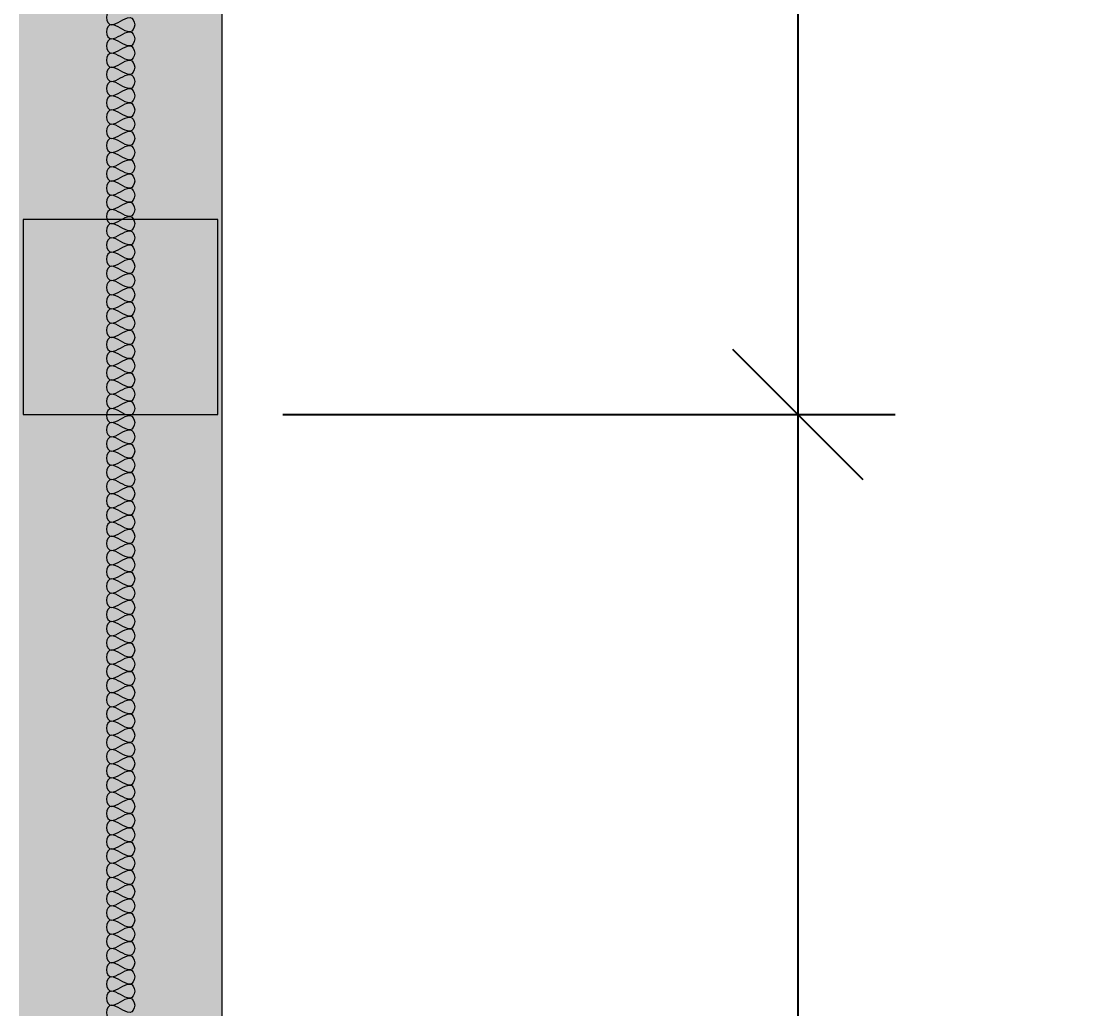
# Model space of a CAD drawing. Header units: inches. Extents: x 1913 to 24953, y -2945 to 1064.
# Drawn here: x 16488.9 to 16619, y -955.9 to -834.3 of the extents above; entities that cross this region are included whole.
import ezdxf

# ---------------------------------------------------------------- set-up
doc = ezdxf.new("R2010")
doc.units = ezdxf.units.IN
doc.header["$MEASUREMENT"] = 0
doc.linetypes.add('Overhead 1_16_', pattern=[0.101562, 0.0625, -0.039062])
for name, color, linetype, lineweight in [('A-ANNO-DIMS', 211, 'Continuous', 9), ('A-COLS', 52, 'Continuous', 9), ('A-DETL', 90, 'Continuous', 9), ('A-FLOR-OVHD', 1, 'Overhead 1_16_', 9), ('A-WALL', 113, 'Continuous', 13)]:
    doc.layers.add(name, color=color, linetype=linetype, lineweight=lineweight)
doc.styles.add('Arial', font='arial.ttf', dxfattribs={"height": 12})
doc.dimstyles.new('Linear_-_3_32__Arial', dxfattribs={"dimscale": 12, "dimtxt": 12.243113, "dimasz": 1.333333, "dimexe": 1, "dimexo": 0.666667, "dimgap": 0.666667, "dimtad": 1, "dimdec": 5, "dimrnd": 0.03125, "dimzin": 1, "dimdsep": 46, "dimlunit": 4, "dimtxsty": 'Arial', "dimblk1": 'OBLIQUE', "dimblk2": 'OBLIQUE', "dimsah": 1, "dimcen": 0.09, "dimdle": 1, "dimazin": 0, "dimtfac": 1, "dimtdec": 4, "dimtix": 1, "dimtmove": 0, "dimatfit": 3, "dimfxl": 1, "dimtvp": 1, "dimtfill": 1, "dimfrac": 2, "dimtolj": 1, "dimtzin": 0, "dimarcsym": 2})

# ---------------------------------------------------------------- blocks, each defined once
blk = doc.blocks.new('_Oblique')
at = {"color": 0, "linetype": 'ByBlock', "lineweight": -2}
blk.add_line((-0.5, -0.5), (0.5, 0.5), dxfattribs=at)
blk = doc.blocks.new('*D324')
at = {"layer": 'A-ANNO-DIMS', "color": 0, "lineweight": -2, "transparency": 16777216}
for p, q in [((16737.05, 581.29), (16737.05, -1746.71)), ((16506.43, 569.29), (16749.05, 569.29)), ((16509.15, -1734.71), (16749.05, -1734.71))]:
    blk.add_line(p, q, dxfattribs=at)
at = {"layer": 'Defpoints', "color": 0, "lineweight": 0, "transparency": 16777216}
for p in [(16498.43, 569.29), (16501.15, -1734.71), (16737.05, -1734.71)]:
    blk.add_point(p, dxfattribs=at)
at = {"layer": 'A-ANNO-DIMS', "color": 0, "lineweight": -2, "transparency": 16777216, "xscale": 16, "yscale": 16, "zscale": 16}
for p, rotation in [((16737.05, 569.29), 90), ((16737.05, -1734.71), 270)]:
    blk.add_blockref('_Oblique', p, dxfattribs=dict(at, rotation=rotation))
at = {"layer": 'A-ANNO-DIMS', "color": 0, "lineweight": 0, "transparency": 16777216, "insert": (16722.92, -582.71), "char_height": 12, "width": 73.4587, "attachment_point": 5, "rotation": 90, "style": 'Arial'}
blk.add_mtext('\\A1;192\'-0"', dxfattribs=at)
blk = doc.blocks.new('*D380')
at = {"layer": 'A-ANNO-DIMS', "color": 0, "lineweight": -2, "transparency": 16777216}
for p, q in [((16584.59, -582.71), (16584.59, -894.71)), ((16521.15, -594.71), (16596.59, -594.71)), ((16521.15, -882.71), (16596.59, -882.71))]:
    blk.add_line(p, q, dxfattribs=at)
at = {"layer": 'Defpoints', "color": 0, "lineweight": 0, "transparency": 16777216}
for p in [(16513.15, -594.71), (16513.15, -882.71), (16584.59, -882.71)]:
    blk.add_point(p, dxfattribs=at)
at = {"layer": 'A-ANNO-DIMS', "color": 0, "lineweight": -2, "transparency": 16777216, "xscale": 16, "yscale": 16, "zscale": 16}
for p, rotation in [((16584.59, -594.71), 90), ((16584.59, -882.71), 270)]:
    blk.add_blockref('_Oblique', p, dxfattribs=dict(at, rotation=rotation))
at = {"layer": 'A-ANNO-DIMS', "color": 0, "lineweight": 0, "transparency": 16777216, "insert": (16570.47, -738.71), "char_height": 12, "width": 51.3081, "attachment_point": 5, "rotation": 90, "style": 'Arial'}
blk.add_mtext('\\A1;24\'-0"', dxfattribs=at)
blk = doc.blocks.new('*D381')
at = {"layer": 'A-ANNO-DIMS', "color": 0, "lineweight": -2, "transparency": 16777216}
for p, q in [((16584.59, -870.71), (16584.59, -1182.71)), ((16521.15, -882.71), (16596.59, -882.71)), ((16521.65, -1170.71), (16596.59, -1170.71))]:
    blk.add_line(p, q, dxfattribs=at)
at = {"layer": 'Defpoints', "color": 0, "lineweight": 0, "transparency": 16777216}
for p in [(16513.15, -882.71), (16513.65, -1170.71), (16584.59, -1170.71)]:
    blk.add_point(p, dxfattribs=at)
at = {"layer": 'A-ANNO-DIMS', "color": 0, "lineweight": -2, "transparency": 16777216, "xscale": 16, "yscale": 16, "zscale": 16}
for p, rotation in [((16584.59, -882.71), 90), ((16584.59, -1170.71), 270)]:
    blk.add_blockref('_Oblique', p, dxfattribs=dict(at, rotation=rotation))
at = {"layer": 'A-ANNO-DIMS', "color": 0, "lineweight": 0, "transparency": 16777216, "insert": (16570.47, -1026.71), "char_height": 12, "width": 51.3081, "attachment_point": 5, "rotation": 90, "style": 'Arial'}
blk.add_mtext('\\A1;24\'-0"', dxfattribs=at)
blk = doc.blocks.new('*D389')
at = {"layer": 'A-ANNO-DIMS', "color": 0, "lineweight": -2, "transparency": 16777216}
for p, q in [((16705.05, -1182.71), (16705.05, -258.71)), ((16661.39, -270.71), (16717.05, -270.71)), ((16521.65, -1170.71), (16717.05, -1170.71))]:
    blk.add_line(p, q, dxfattribs=at)
at = {"layer": 'Defpoints', "color": 0, "lineweight": 0, "transparency": 16777216}
for p in [(16653.39, -270.71), (16705.05, -270.71), (16513.65, -1170.71)]:
    blk.add_point(p, dxfattribs=at)
at = {"layer": 'A-ANNO-DIMS', "color": 0, "lineweight": -2, "transparency": 16777216, "xscale": 16, "yscale": 16, "zscale": 16}
for p, rotation in [((16705.05, -270.71), 90), ((16705.05, -1170.71), 270)]:
    blk.add_blockref('_Oblique', p, dxfattribs=dict(at, rotation=rotation))
at = {"layer": 'A-ANNO-DIMS', "color": 0, "lineweight": 0, "transparency": 16777216, "insert": (16690.92, -720.71), "char_height": 12, "width": 62.3834, "attachment_point": 5, "rotation": 90, "style": 'Arial'}
blk.add_mtext('\\A1;75\'-0"', dxfattribs=at)

msp = doc.modelspace()

# ---------------------------------------------------------------- hatches: boundary and pattern name
at = {"layer": 'A-FLOR-OVHD', "lineweight": 0, "true_color": 0x636466}
h = msp.add_hatch(dxfattribs=at)
h.set_pattern_fill('FP_1', color=251, style=0, pattern_type=2)
h.set_pattern_definition([(50, (15633.552, 194.942), (36.72335, -3.213), [3.84, -42.24]), (355, (15633.552, 194.94), (-7.1044, 38.51274), [3.072, -33.792]), (100.451, (15636.612, 194.674), (29.62024, 35.29956), [3.263, -35.898]), (46.184, (15633.552, 205.18), (54.6425, -8.4752), [5.76, -63.36]), (96.636, (15638.106, 204.476), (47.854, 49.8752), [4.895, -53.848]), (351.184, (15633.55, 205.18), (47.8553, 49.8749), [4.608, -50.688]), (21, (15638.672, 202.622), (30.56126, -20.614), [3.84, -42.24]), (326, (15638.672, 202.62), (12.4577, 37.1283), [3.072, -33.792]), (71.451, (15641.22, 200.904), (43.02, 16.5135), [3.263, -35.898]), (37.5, (15633.552, 194.942), (0.6228, 17.04428), [1.69, -31.693, 1.69, -32.614, -33.92]), (37.5, (15633.552, 194.942), (0.6228, 17.04428), [-67.686, 1.69, -32.23]), (7.5, (15633.552, 194.942), (13.4694, 20.19387), [1.69, -17.869, 1.69, -30.925, -12.928]), (7.5, (15633.552, 194.942), (13.4694, 20.19387), [-52.173, 1.69, -11.238]), (327.5, (15622.134, 194.942), (27.33168, -1.15522), [1.69, -11.11, 1.69, -38.246, -52.992]), (327.5, (15622.134, 194.942), (27.33168, -1.15522), [-52.736, 1.69, -51.302]), (317.5, (15617.014, 194.942), (29.85903, 5.12498), [1.69, -14.95, 1.69, -24.832, -37.632]), (317.5, (15617.014, 194.942), (29.85903, 5.12498), [-43.162, 1.69, -35.942])])
h.paths.add_polyline_path([(16488.653809, -252.706329), (16513.653809, -252.706329), (16513.653809, -260.706329), (16513.653809, -280.706329), (16513.653809, -1170.706329), (16488.653809, -1170.706329), (16488.653809, -496.706329), (16488.653809, -476.706329), (16488.653809, -371.706329), (16488.653809, -361.706329), (16488.653809, -280.706329), (16488.653809, -260.706329)], flags=0)
h.paths.add_polyline_path([(16488.653809, -11.706329), (16513.653809, -11.706329), (16513.653809, -216.706329), (16488.653809, -216.706329)], flags=0)

# ---------------------------------------------------------------- linework, layer by layer
at = {"layer": 'A-COLS', "lineweight": 0}
for p, q in [((16513.153809, -858.706329), (16489.153809, -858.706329)), ((16489.153809, -858.706329), (16489.153809, -882.706329)), ((16513.153809, -882.706329), (16513.153809, -858.706329)), ((16489.153809, -882.706329), (16513.153809, -882.706329))]:
    msp.add_line(p, q, dxfattribs=at)
at = {"layer": 'A-DETL', "lineweight": 0}
for points in [[(16499.987143, -832.956329), (16499.712157, -832.956329), (16499.095462, -833.831329), (16499.712157, -834.706329), (16499.987143, -834.706329)], [(16499.987143, -834.706329), (16499.712157, -834.706329), (16499.095462, -835.581329), (16499.712157, -836.456329), (16499.987143, -836.456329)], [(16499.987143, -834.706329), (16500.788858, -834.706329), (16501.518761, -833.831329), (16502.320476, -833.831329)], [(16502.320476, -835.581329), (16501.518761, -835.581329), (16500.788858, -834.706329), (16499.987143, -834.706329)], [(16502.320476, -833.831329), (16502.595462, -833.831329), (16503.212157, -834.706329), (16502.595462, -835.581329), (16502.320476, -835.581329)], [(16499.987143, -836.456329), (16500.788858, -836.456329), (16501.518761, -835.581329), (16502.320476, -835.581329)], [(16502.320476, -835.581329), (16502.595462, -835.581329), (16503.212157, -836.456329), (16502.595462, -837.331329), (16502.320476, -837.331329)], [(16499.987143, -836.456329), (16499.712157, -836.456329), (16499.095462, -837.331329), (16499.712157, -838.206329), (16499.987143, -838.206329)], [(16502.320476, -837.331329), (16501.518761, -837.331329), (16500.788858, -836.456329), (16499.987143, -836.456329)], [(16499.987143, -838.206329), (16500.788858, -838.206329), (16501.518761, -837.331329), (16502.320476, -837.331329)], [(16502.320476, -837.331329), (16502.595462, -837.331329), (16503.212157, -838.206329), (16502.595462, -839.081329), (16502.320476, -839.081329)], [(16499.987143, -838.206329), (16499.712157, -838.206329), (16499.095462, -839.081329), (16499.712157, -839.956329), (16499.987143, -839.956329)], [(16502.320476, -839.081329), (16501.518761, -839.081329), (16500.788858, -838.206329), (16499.987143, -838.206329)], [(16499.987143, -839.956329), (16499.712157, -839.956329), (16499.095462, -840.831329), (16499.712157, -841.706329), (16499.987143, -841.706329)], [(16499.987143, -839.956329), (16500.788858, -839.956329), (16501.518761, -839.081329), (16502.320476, -839.081329)], [(16502.320476, -840.831329), (16501.518761, -840.831329), (16500.788858, -839.956329), (16499.987143, -839.956329)], [(16502.320476, -839.081329), (16502.595462, -839.081329), (16503.212157, -839.956329), (16502.595462, -840.831329), (16502.320476, -840.831329)], [(16499.987143, -841.706329), (16500.788858, -841.706329), (16501.518761, -840.831329), (16502.320476, -840.831329)], [(16502.320476, -840.831329), (16502.595462, -840.831329), (16503.212157, -841.706329), (16502.595462, -842.581329), (16502.320476, -842.581329)], [(16499.987143, -841.706329), (16499.712157, -841.706329), (16499.095462, -842.581329), (16499.712157, -843.456329), (16499.987143, -843.456329)], [(16502.320476, -842.581329), (16501.518761, -842.581329), (16500.788858, -841.706329), (16499.987143, -841.706329)], [(16499.987143, -843.456329), (16500.788858, -843.456329), (16501.518761, -842.581329), (16502.320476, -842.581329)], [(16502.320476, -842.581329), (16502.595462, -842.581329), (16503.212157, -843.456329), (16502.595462, -844.331329), (16502.320476, -844.331329)], [(16499.987143, -843.456329), (16499.712157, -843.456329), (16499.095462, -844.331329), (16499.712157, -845.206329), (16499.987143, -845.206329)], [(16502.320476, -844.331329), (16501.518761, -844.331329), (16500.788858, -843.456329), (16499.987143, -843.456329)], [(16499.987143, -845.206329), (16499.712157, -845.206329), (16499.095462, -846.081329), (16499.712157, -846.956329), (16499.987143, -846.956329)], [(16499.987143, -845.206329), (16500.788858, -845.206329), (16501.518761, -844.331329), (16502.320476, -844.331329)], [(16502.320476, -846.081329), (16501.518761, -846.081329), (16500.788858, -845.206329), (16499.987143, -845.206329)], [(16502.320476, -844.331329), (16502.595462, -844.331329), (16503.212157, -845.206329), (16502.595462, -846.081329), (16502.320476, -846.081329)], [(16499.987143, -846.956329), (16500.788858, -846.956329), (16501.518761, -846.081329), (16502.320476, -846.081329)], [(16502.320476, -846.081329), (16502.595462, -846.081329), (16503.212157, -846.956329), (16502.595462, -847.831329), (16502.320476, -847.831329)], [(16499.987143, -846.956329), (16499.712157, -846.956329), (16499.095462, -847.831329), (16499.712157, -848.706329), (16499.987143, -848.706329)], [(16502.320476, -847.831329), (16501.518761, -847.831329), (16500.788858, -846.956329), (16499.987143, -846.956329)], [(16499.987143, -848.706329), (16500.788858, -848.706329), (16501.518761, -847.831329), (16502.320476, -847.831329)], [(16502.320476, -847.831329), (16502.595462, -847.831329), (16503.212157, -848.706329), (16502.595462, -849.581329), (16502.320476, -849.581329)], [(16499.987143, -848.706329), (16499.712157, -848.706329), (16499.095462, -849.581329), (16499.712157, -850.456329), (16499.987143, -850.456329)], [(16502.320476, -849.581329), (16501.518761, -849.581329), (16500.788858, -848.706329), (16499.987143, -848.706329)], [(16499.987143, -850.456329), (16499.712157, -850.456329), (16499.095462, -851.331329), (16499.712157, -852.206329), (16499.987143, -852.206329)], [(16499.987143, -850.456329), (16500.788858, -850.456329), (16501.518761, -849.581329), (16502.320476, -849.581329)], [(16502.320476, -851.331329), (16501.518761, -851.331329), (16500.788858, -850.456329), (16499.987143, -850.456329)], [(16502.320476, -849.581329), (16502.595462, -849.581329), (16503.212157, -850.456329), (16502.595462, -851.331329), (16502.320476, -851.331329)], [(16499.987143, -852.206329), (16500.788858, -852.206329), (16501.518761, -851.331329), (16502.320476, -851.331329)], [(16502.320476, -851.331329), (16502.595462, -851.331329), (16503.212157, -852.206329), (16502.595462, -853.081329), (16502.320476, -853.081329)], [(16499.987143, -852.206329), (16499.712157, -852.206329), (16499.095462, -853.081329), (16499.712157, -853.956329), (16499.987143, -853.956329)], [(16502.320476, -853.081329), (16501.518761, -853.081329), (16500.788858, -852.206329), (16499.987143, -852.206329)], [(16499.987143, -853.956329), (16500.788858, -853.956329), (16501.518761, -853.081329), (16502.320476, -853.081329)], [(16502.320476, -853.081329), (16502.595462, -853.081329), (16503.212157, -853.956329), (16502.595462, -854.831329), (16502.320476, -854.831329)], [(16499.987143, -853.956329), (16499.712157, -853.956329), (16499.095462, -854.831329), (16499.712157, -855.706329), (16499.987143, -855.706329)], [(16502.320476, -854.831329), (16501.518761, -854.831329), (16500.788858, -853.956329), (16499.987143, -853.956329)], [(16499.987143, -855.706329), (16499.712157, -855.706329), (16499.095462, -856.581329), (16499.712157, -857.456329), (16499.987143, -857.456329)], [(16499.987143, -855.706329), (16500.788858, -855.706329), (16501.518761, -854.831329), (16502.320476, -854.831329)], [(16502.320476, -856.581329), (16501.518761, -856.581329), (16500.788858, -855.706329), (16499.987143, -855.706329)], [(16502.320476, -854.831329), (16502.595462, -854.831329), (16503.212157, -855.706329), (16502.595462, -856.581329), (16502.320476, -856.581329)], [(16499.987143, -857.456329), (16500.788858, -857.456329), (16501.518761, -856.581329), (16502.320476, -856.581329)], [(16502.320476, -856.581329), (16502.595462, -856.581329), (16503.212157, -857.456329), (16502.595462, -858.331329), (16502.320476, -858.331329)], [(16499.987143, -857.456329), (16499.712157, -857.456329), (16499.095462, -858.331329), (16499.712157, -859.206329), (16499.987143, -859.206329)], [(16502.320476, -858.331329), (16501.518761, -858.331329), (16500.788858, -857.456329), (16499.987143, -857.456329)], [(16499.987143, -859.206329), (16500.788858, -859.206329), (16501.518761, -858.331329), (16502.320476, -858.331329)], [(16502.320476, -858.331329), (16502.595462, -858.331329), (16503.212157, -859.206329), (16502.595462, -860.081329), (16502.320476, -860.081329)], [(16499.987143, -859.206329), (16499.712157, -859.206329), (16499.095462, -860.081329), (16499.712157, -860.956329), (16499.987143, -860.956329)], [(16502.320476, -860.081329), (16501.518761, -860.081329), (16500.788858, -859.206329), (16499.987143, -859.206329)], [(16499.987143, -860.956329), (16499.712157, -860.956329), (16499.095462, -861.831329), (16499.712157, -862.706329), (16499.987143, -862.706329)], [(16499.987143, -860.956329), (16500.788858, -860.956329), (16501.518761, -860.081329), (16502.320476, -860.081329)], [(16502.320476, -861.831329), (16501.518761, -861.831329), (16500.788858, -860.956329), (16499.987143, -860.956329)], [(16502.320476, -860.081329), (16502.595462, -860.081329), (16503.212157, -860.956329), (16502.595462, -861.831329), (16502.320476, -861.831329)], [(16499.987143, -862.706329), (16500.788858, -862.706329), (16501.518761, -861.831329), (16502.320476, -861.831329)], [(16502.320476, -861.831329), (16502.595462, -861.831329), (16503.212157, -862.706329), (16502.595462, -863.581329), (16502.320476, -863.581329)], [(16499.987143, -862.706329), (16499.712157, -862.706329), (16499.095462, -863.581329), (16499.712157, -864.456329), (16499.987143, -864.456329)], [(16502.320476, -863.581329), (16501.518761, -863.581329), (16500.788858, -862.706329), (16499.987143, -862.706329)], [(16499.987143, -864.456329), (16500.788858, -864.456329), (16501.518761, -863.581329), (16502.320476, -863.581329)], [(16502.320476, -863.581329), (16502.595462, -863.581329), (16503.212157, -864.456329), (16502.595462, -865.331329), (16502.320476, -865.331329)], [(16499.987143, -864.456329), (16499.712157, -864.456329), (16499.095462, -865.331329), (16499.712157, -866.206329), (16499.987143, -866.206329)], [(16502.320476, -865.331329), (16501.518761, -865.331329), (16500.788858, -864.456329), (16499.987143, -864.456329)], [(16499.987143, -866.206329), (16499.712157, -866.206329), (16499.095462, -867.081329), (16499.712157, -867.956329), (16499.987143, -867.956329)], [(16499.987143, -866.206329), (16500.788858, -866.206329), (16501.518761, -865.331329), (16502.320476, -865.331329)], [(16502.320476, -867.081329), (16501.518761, -867.081329), (16500.788858, -866.206329), (16499.987143, -866.206329)], [(16502.320476, -865.331329), (16502.595462, -865.331329), (16503.212157, -866.206329), (16502.595462, -867.081329), (16502.320476, -867.081329)], [(16499.987143, -867.956329), (16500.788858, -867.956329), (16501.518761, -867.081329), (16502.320476, -867.081329)], [(16502.320476, -867.081329), (16502.595462, -867.081329), (16503.212157, -867.956329), (16502.595462, -868.831329), (16502.320476, -868.831329)], [(16499.987143, -867.956329), (16499.712157, -867.956329), (16499.095462, -868.831329), (16499.712157, -869.706329), (16499.987143, -869.706329)], [(16502.320476, -868.831329), (16501.518761, -868.831329), (16500.788858, -867.956329), (16499.987143, -867.956329)], [(16499.987143, -869.706329), (16500.788858, -869.706329), (16501.518761, -868.831329), (16502.320476, -868.831329)], [(16502.320476, -868.831329), (16502.595462, -868.831329), (16503.212157, -869.706329), (16502.595462, -870.581329), (16502.320476, -870.581329)], [(16499.987143, -869.706329), (16499.712157, -869.706329), (16499.095462, -870.581329), (16499.712157, -871.456329), (16499.987143, -871.456329)], [(16502.320476, -870.581329), (16501.518761, -870.581329), (16500.788858, -869.706329), (16499.987143, -869.706329)], [(16499.987143, -871.456329), (16499.712157, -871.456329), (16499.095462, -872.331329), (16499.712157, -873.206329), (16499.987143, -873.206329)], [(16499.987143, -871.456329), (16500.788858, -871.456329), (16501.518761, -870.581329), (16502.320476, -870.581329)], [(16502.320476, -872.331329), (16501.518761, -872.331329), (16500.788858, -871.456329), (16499.987143, -871.456329)], [(16502.320476, -870.581329), (16502.595462, -870.581329), (16503.212157, -871.456329), (16502.595462, -872.331329), (16502.320476, -872.331329)], [(16499.987143, -873.206329), (16500.788858, -873.206329), (16501.518761, -872.331329), (16502.320476, -872.331329)], [(16502.320476, -872.331329), (16502.595462, -872.331329), (16503.212157, -873.206329), (16502.595462, -874.081329), (16502.320476, -874.081329)], [(16499.987143, -873.206329), (16499.712157, -873.206329), (16499.095462, -874.081329), (16499.712157, -874.956329), (16499.987143, -874.956329)], [(16502.320476, -874.081329), (16501.518761, -874.081329), (16500.788858, -873.206329), (16499.987143, -873.206329)], [(16499.987143, -874.956329), (16500.788858, -874.956329), (16501.518761, -874.081329), (16502.320476, -874.081329)], [(16502.320476, -874.081329), (16502.595462, -874.081329), (16503.212157, -874.956329), (16502.595462, -875.831329), (16502.320476, -875.831329)], [(16499.987143, -874.956329), (16499.712157, -874.956329), (16499.095462, -875.831329), (16499.712157, -876.706329), (16499.987143, -876.706329)], [(16502.320476, -875.831329), (16501.518761, -875.831329), (16500.788858, -874.956329), (16499.987143, -874.956329)], [(16499.987143, -876.706329), (16500.788858, -876.706329), (16501.518761, -875.831329), (16502.320476, -875.831329)], [(16502.320476, -875.831329), (16502.595462, -875.831329), (16503.212157, -876.706329), (16502.595462, -877.581329), (16502.320476, -877.581329)], [(16499.987143, -876.706329), (16499.712157, -876.706329), (16499.095462, -877.581329), (16499.712157, -878.456329), (16499.987143, -878.456329)], [(16502.320476, -877.581329), (16501.518761, -877.581329), (16500.788858, -876.706329), (16499.987143, -876.706329)], [(16499.987143, -878.456329), (16500.788858, -878.456329), (16501.518761, -877.581329), (16502.320476, -877.581329)], [(16502.320476, -877.581329), (16502.595462, -877.581329), (16503.212157, -878.456329), (16502.595462, -879.331329), (16502.320476, -879.331329)], [(16499.987143, -878.456329), (16499.712157, -878.456329), (16499.095462, -879.331329), (16499.712157, -880.206329), (16499.987143, -880.206329)], [(16502.320476, -879.331329), (16501.518761, -879.331329), (16500.788858, -878.456329), (16499.987143, -878.456329)], [(16499.987143, -880.206329), (16499.712157, -880.206329), (16499.095462, -881.081329), (16499.712157, -881.956329), (16499.987143, -881.956329)], [(16499.987143, -880.206329), (16500.788858, -880.206329), (16501.518761, -879.331329), (16502.320476, -879.331329)], [(16502.320476, -881.081329), (16501.518761, -881.081329), (16500.788858, -880.206329), (16499.987143, -880.206329)], [(16502.320476, -879.331329), (16502.595462, -879.331329), (16503.212157, -880.206329), (16502.595462, -881.081329), (16502.320476, -881.081329)], [(16499.987143, -881.956329), (16500.788858, -881.956329), (16501.518761, -881.081329), (16502.320476, -881.081329)], [(16502.320476, -881.081329), (16502.595462, -881.081329), (16503.212157, -881.956329), (16502.595462, -882.831329), (16502.320476, -882.831329)], [(16499.987143, -881.956329), (16499.712157, -881.956329), (16499.095462, -882.831329), (16499.712157, -883.706329), (16499.987143, -883.706329)], [(16502.320476, -882.831329), (16501.518761, -882.831329), (16500.788858, -881.956329), (16499.987143, -881.956329)], [(16499.987143, -883.706329), (16500.788858, -883.706329), (16501.518761, -882.831329), (16502.320476, -882.831329)], [(16502.320476, -882.831329), (16502.595462, -882.831329), (16503.212157, -883.706329), (16502.595462, -884.581329), (16502.320476, -884.581329)], [(16499.987143, -883.706329), (16499.712157, -883.706329), (16499.095462, -884.581329), (16499.712157, -885.456329), (16499.987143, -885.456329)], [(16502.320476, -884.581329), (16501.518761, -884.581329), (16500.788858, -883.706329), (16499.987143, -883.706329)], [(16499.987143, -885.456329), (16499.712157, -885.456329), (16499.095462, -886.331329), (16499.712157, -887.206329), (16499.987143, -887.206329)], [(16499.987143, -885.456329), (16500.788858, -885.456329), (16501.518761, -884.581329), (16502.320476, -884.581329)], [(16502.320476, -886.331329), (16501.518761, -886.331329), (16500.788858, -885.456329), (16499.987143, -885.456329)], [(16502.320476, -884.581329), (16502.595462, -884.581329), (16503.212157, -885.456329), (16502.595462, -886.331329), (16502.320476, -886.331329)], [(16499.987143, -887.206329), (16500.788858, -887.206329), (16501.518761, -886.331329), (16502.320476, -886.331329)], [(16502.320476, -886.331329), (16502.595462, -886.331329), (16503.212157, -887.206329), (16502.595462, -888.081329), (16502.320476, -888.081329)], [(16499.987143, -887.206329), (16499.712157, -887.206329), (16499.095462, -888.081329), (16499.712157, -888.956329), (16499.987143, -888.956329)], [(16502.320476, -888.081329), (16501.518761, -888.081329), (16500.788858, -887.206329), (16499.987143, -887.206329)], [(16499.987143, -888.956329), (16500.788858, -888.956329), (16501.518761, -888.081329), (16502.320476, -888.081329)], [(16502.320476, -888.081329), (16502.595462, -888.081329), (16503.212157, -888.956329), (16502.595462, -889.831329), (16502.320476, -889.831329)], [(16499.987143, -888.956329), (16499.712157, -888.956329), (16499.095462, -889.831329), (16499.712157, -890.706329), (16499.987143, -890.706329)], [(16502.320476, -889.831329), (16501.518761, -889.831329), (16500.788858, -888.956329), (16499.987143, -888.956329)], [(16499.987143, -890.706329), (16499.712157, -890.706329), (16499.095462, -891.581329), (16499.712157, -892.456329), (16499.987143, -892.456329)], [(16499.987143, -890.706329), (16500.788858, -890.706329), (16501.518761, -889.831329), (16502.320476, -889.831329)], [(16502.320476, -891.581329), (16501.518761, -891.581329), (16500.788858, -890.706329), (16499.987143, -890.706329)], [(16502.320476, -889.831329), (16502.595462, -889.831329), (16503.212157, -890.706329), (16502.595462, -891.581329), (16502.320476, -891.581329)], [(16499.987143, -892.456329), (16500.788858, -892.456329), (16501.518761, -891.581329), (16502.320476, -891.581329)], [(16502.320476, -891.581329), (16502.595462, -891.581329), (16503.212157, -892.456329), (16502.595462, -893.331329), (16502.320476, -893.331329)], [(16499.987143, -892.456329), (16499.712157, -892.456329), (16499.095462, -893.331329), (16499.712157, -894.206329), (16499.987143, -894.206329)], [(16502.320476, -893.331329), (16501.518761, -893.331329), (16500.788858, -892.456329), (16499.987143, -892.456329)], [(16499.987143, -894.206329), (16500.788858, -894.206329), (16501.518761, -893.331329), (16502.320476, -893.331329)], [(16502.320476, -893.331329), (16502.595462, -893.331329), (16503.212157, -894.206329), (16502.595462, -895.081329), (16502.320476, -895.081329)], [(16499.987143, -894.206329), (16499.712157, -894.206329), (16499.095462, -895.081329), (16499.712157, -895.956329), (16499.987143, -895.956329)], [(16502.320476, -895.081329), (16501.518761, -895.081329), (16500.788858, -894.206329), (16499.987143, -894.206329)], [(16499.987143, -895.956329), (16499.712157, -895.956329), (16499.095462, -896.831329), (16499.712157, -897.706329), (16499.987143, -897.706329)], [(16499.987143, -895.956329), (16500.788858, -895.956329), (16501.518761, -895.081329), (16502.320476, -895.081329)], [(16502.320476, -896.831329), (16501.518761, -896.831329), (16500.788858, -895.956329), (16499.987143, -895.956329)], [(16502.320476, -895.081329), (16502.595462, -895.081329), (16503.212157, -895.956329), (16502.595462, -896.831329), (16502.320476, -896.831329)], [(16499.987143, -897.706329), (16500.788858, -897.706329), (16501.518761, -896.831329), (16502.320476, -896.831329)], [(16502.320476, -896.831329), (16502.595462, -896.831329), (16503.212157, -897.706329), (16502.595462, -898.581329), (16502.320476, -898.581329)], [(16499.987143, -897.706329), (16499.712157, -897.706329), (16499.095462, -898.581329), (16499.712157, -899.456329), (16499.987143, -899.456329)], [(16502.320476, -898.581329), (16501.518761, -898.581329), (16500.788858, -897.706329), (16499.987143, -897.706329)], [(16499.987143, -899.456329), (16500.788858, -899.456329), (16501.518761, -898.581329), (16502.320476, -898.581329)], [(16502.320476, -898.581329), (16502.595462, -898.581329), (16503.212157, -899.456329), (16502.595462, -900.331329), (16502.320476, -900.331329)], [(16499.987143, -899.456329), (16499.712157, -899.456329), (16499.095462, -900.331329), (16499.712157, -901.206329), (16499.987143, -901.206329)], [(16502.320476, -900.331329), (16501.518761, -900.331329), (16500.788858, -899.456329), (16499.987143, -899.456329)], [(16499.987143, -901.206329), (16499.712157, -901.206329), (16499.095462, -902.081329), (16499.712157, -902.956329), (16499.987143, -902.956329)], [(16499.987143, -901.206329), (16500.788858, -901.206329), (16501.518761, -900.331329), (16502.320476, -900.331329)], [(16502.320476, -902.081329), (16501.518761, -902.081329), (16500.788858, -901.206329), (16499.987143, -901.206329)], [(16502.320476, -900.331329), (16502.595462, -900.331329), (16503.212157, -901.206329), (16502.595462, -902.081329), (16502.320476, -902.081329)], [(16499.987143, -902.956329), (16500.788858, -902.956329), (16501.518761, -902.081329), (16502.320476, -902.081329)], [(16502.320476, -902.081329), (16502.595462, -902.081329), (16503.212157, -902.956329), (16502.595462, -903.831329), (16502.320476, -903.831329)], [(16499.987143, -902.956329), (16499.712157, -902.956329), (16499.095462, -903.831329), (16499.712157, -904.706329), (16499.987143, -904.706329)], [(16502.320476, -903.831329), (16501.518761, -903.831329), (16500.788858, -902.956329), (16499.987143, -902.956329)], [(16499.987143, -904.706329), (16500.788858, -904.706329), (16501.518761, -903.831329), (16502.320476, -903.831329)], [(16502.320476, -903.831329), (16502.595462, -903.831329), (16503.212157, -904.706329), (16502.595462, -905.581329), (16502.320476, -905.581329)], [(16499.987143, -904.706329), (16499.712157, -904.706329), (16499.095462, -905.581329), (16499.712157, -906.456329), (16499.987143, -906.456329)], [(16502.320476, -905.581329), (16501.518761, -905.581329), (16500.788858, -904.706329), (16499.987143, -904.706329)], [(16499.987143, -906.456329), (16499.712157, -906.456329), (16499.095462, -907.331329), (16499.712157, -908.206329), (16499.987143, -908.206329)], [(16499.987143, -906.456329), (16500.788858, -906.456329), (16501.518761, -905.581329), (16502.320476, -905.581329)], [(16502.320476, -907.331329), (16501.518761, -907.331329), (16500.788858, -906.456329), (16499.987143, -906.456329)], [(16502.320476, -905.581329), (16502.595462, -905.581329), (16503.212157, -906.456329), (16502.595462, -907.331329), (16502.320476, -907.331329)], [(16499.987143, -908.206329), (16500.788858, -908.206329), (16501.518761, -907.331329), (16502.320476, -907.331329)], [(16502.320476, -907.331329), (16502.595462, -907.331329), (16503.212157, -908.206329), (16502.595462, -909.081329), (16502.320476, -909.081329)], [(16499.987143, -908.206329), (16499.712157, -908.206329), (16499.095462, -909.081329), (16499.712157, -909.956329), (16499.987143, -909.956329)], [(16502.320476, -909.081329), (16501.518761, -909.081329), (16500.788858, -908.206329), (16499.987143, -908.206329)], [(16499.987143, -909.956329), (16500.788858, -909.956329), (16501.518761, -909.081329), (16502.320476, -909.081329)], [(16502.320476, -909.081329), (16502.595462, -909.081329), (16503.212157, -909.956329), (16502.595462, -910.831329), (16502.320476, -910.831329)], [(16499.987143, -909.956329), (16499.712157, -909.956329), (16499.095462, -910.831329), (16499.712157, -911.706329), (16499.987143, -911.706329)], [(16502.320476, -910.831329), (16501.518761, -910.831329), (16500.788858, -909.956329), (16499.987143, -909.956329)], [(16499.987143, -911.706329), (16499.712157, -911.706329), (16499.095462, -912.581329), (16499.712157, -913.456329), (16499.987143, -913.456329)], [(16499.987143, -911.706329), (16500.788858, -911.706329), (16501.518761, -910.831329), (16502.320476, -910.831329)], [(16502.320476, -912.581329), (16501.518761, -912.581329), (16500.788858, -911.706329), (16499.987143, -911.706329)], [(16502.320476, -910.831329), (16502.595462, -910.831329), (16503.212157, -911.706329), (16502.595462, -912.581329), (16502.320476, -912.581329)], [(16499.987143, -913.456329), (16500.788858, -913.456329), (16501.518761, -912.581329), (16502.320476, -912.581329)], [(16502.320476, -912.581329), (16502.595462, -912.581329), (16503.212157, -913.456329), (16502.595462, -914.331329), (16502.320476, -914.331329)], [(16499.987143, -913.456329), (16499.712157, -913.456329), (16499.095462, -914.331329), (16499.712157, -915.206329), (16499.987143, -915.206329)], [(16502.320476, -914.331329), (16501.518761, -914.331329), (16500.788858, -913.456329), (16499.987143, -913.456329)], [(16499.987143, -915.206329), (16500.788858, -915.206329), (16501.518761, -914.331329), (16502.320476, -914.331329)], [(16502.320476, -914.331329), (16502.595462, -914.331329), (16503.212157, -915.206329), (16502.595462, -916.081329), (16502.320476, -916.081329)], [(16499.987143, -915.206329), (16499.712157, -915.206329), (16499.095462, -916.081329), (16499.712157, -916.956329), (16499.987143, -916.956329)], [(16502.320476, -916.081329), (16501.518761, -916.081329), (16500.788858, -915.206329), (16499.987143, -915.206329)], [(16499.987143, -916.956329), (16499.712157, -916.956329), (16499.095462, -917.831329), (16499.712157, -918.706329), (16499.987143, -918.706329)], [(16499.987143, -916.956329), (16500.788858, -916.956329), (16501.518761, -916.081329), (16502.320476, -916.081329)], [(16502.320476, -917.831329), (16501.518761, -917.831329), (16500.788858, -916.956329), (16499.987143, -916.956329)], [(16502.320476, -916.081329), (16502.595462, -916.081329), (16503.212157, -916.956329), (16502.595462, -917.831329), (16502.320476, -917.831329)], [(16499.987143, -918.706329), (16500.788858, -918.706329), (16501.518761, -917.831329), (16502.320476, -917.831329)], [(16502.320476, -917.831329), (16502.595462, -917.831329), (16503.212157, -918.706329), (16502.595462, -919.581329), (16502.320476, -919.581329)], [(16499.987143, -918.706329), (16499.712157, -918.706329), (16499.095462, -919.581329), (16499.712157, -920.456329), (16499.987143, -920.456329)], [(16502.320476, -919.581329), (16501.518761, -919.581329), (16500.788858, -918.706329), (16499.987143, -918.706329)], [(16499.987143, -920.456329), (16500.788858, -920.456329), (16501.518761, -919.581329), (16502.320476, -919.581329)], [(16502.320476, -919.581329), (16502.595462, -919.581329), (16503.212157, -920.456329), (16502.595462, -921.331329), (16502.320476, -921.331329)], [(16499.987143, -920.456329), (16499.712157, -920.456329), (16499.095462, -921.331329), (16499.712157, -922.206329), (16499.987143, -922.206329)], [(16502.320476, -921.331329), (16501.518761, -921.331329), (16500.788858, -920.456329), (16499.987143, -920.456329)], [(16499.987143, -922.206329), (16499.712157, -922.206329), (16499.095462, -923.081329), (16499.712157, -923.956329), (16499.987143, -923.956329)], [(16499.987143, -922.206329), (16500.788858, -922.206329), (16501.518761, -921.331329), (16502.320476, -921.331329)], [(16502.320476, -923.081329), (16501.518761, -923.081329), (16500.788858, -922.206329), (16499.987143, -922.206329)], [(16502.320476, -921.331329), (16502.595462, -921.331329), (16503.212157, -922.206329), (16502.595462, -923.081329), (16502.320476, -923.081329)], [(16499.987143, -923.956329), (16500.788858, -923.956329), (16501.518761, -923.081329), (16502.320476, -923.081329)], [(16502.320476, -923.081329), (16502.595462, -923.081329), (16503.212157, -923.956329), (16502.595462, -924.831329), (16502.320476, -924.831329)], [(16499.987143, -923.956329), (16499.712157, -923.956329), (16499.095462, -924.831329), (16499.712157, -925.706329), (16499.987143, -925.706329)], [(16502.320476, -924.831329), (16501.518761, -924.831329), (16500.788858, -923.956329), (16499.987143, -923.956329)], [(16499.987143, -925.706329), (16499.712157, -925.706329), (16499.095462, -926.581329), (16499.712157, -927.456329), (16499.987143, -927.456329)], [(16499.987143, -925.706329), (16500.788858, -925.706329), (16501.518761, -924.831329), (16502.320476, -924.831329)], [(16502.320476, -926.581329), (16501.518761, -926.581329), (16500.788858, -925.706329), (16499.987143, -925.706329)], [(16502.320476, -924.831329), (16502.595462, -924.831329), (16503.212157, -925.706329), (16502.595462, -926.581329), (16502.320476, -926.581329)], [(16499.987143, -927.456329), (16500.788858, -927.456329), (16501.518761, -926.581329), (16502.320476, -926.581329)], [(16502.320476, -926.581329), (16502.595462, -926.581329), (16503.212157, -927.456329), (16502.595462, -928.331329), (16502.320476, -928.331329)], [(16499.987143, -927.456329), (16499.712157, -927.456329), (16499.095462, -928.331329), (16499.712157, -929.206329), (16499.987143, -929.206329)], [(16502.320476, -928.331329), (16501.518761, -928.331329), (16500.788858, -927.456329), (16499.987143, -927.456329)], [(16499.987143, -929.206329), (16500.788858, -929.206329), (16501.518761, -928.331329), (16502.320476, -928.331329)], [(16502.320476, -928.331329), (16502.595462, -928.331329), (16503.212157, -929.206329), (16502.595462, -930.081329), (16502.320476, -930.081329)], [(16499.987143, -929.206329), (16499.712157, -929.206329), (16499.095462, -930.081329), (16499.712157, -930.956329), (16499.987143, -930.956329)], [(16502.320476, -930.081329), (16501.518761, -930.081329), (16500.788858, -929.206329), (16499.987143, -929.206329)], [(16499.987143, -930.956329), (16499.712157, -930.956329), (16499.095462, -931.831329), (16499.712157, -932.706329), (16499.987143, -932.706329)], [(16499.987143, -930.956329), (16500.788858, -930.956329), (16501.518761, -930.081329), (16502.320476, -930.081329)], [(16502.320476, -931.831329), (16501.518761, -931.831329), (16500.788858, -930.956329), (16499.987143, -930.956329)], [(16502.320476, -930.081329), (16502.595462, -930.081329), (16503.212157, -930.956329), (16502.595462, -931.831329), (16502.320476, -931.831329)], [(16499.987143, -932.706329), (16500.788858, -932.706329), (16501.518761, -931.831329), (16502.320476, -931.831329)], [(16502.320476, -931.831329), (16502.595462, -931.831329), (16503.212157, -932.706329), (16502.595462, -933.581329), (16502.320476, -933.581329)], [(16499.987143, -932.706329), (16499.712157, -932.706329), (16499.095462, -933.581329), (16499.712157, -934.456329), (16499.987143, -934.456329)], [(16502.320476, -933.581329), (16501.518761, -933.581329), (16500.788858, -932.706329), (16499.987143, -932.706329)], [(16499.987143, -934.456329), (16500.788858, -934.456329), (16501.518761, -933.581329), (16502.320476, -933.581329)], [(16502.320476, -933.581329), (16502.595462, -933.581329), (16503.212157, -934.456329), (16502.595462, -935.331329), (16502.320476, -935.331329)], [(16499.987143, -934.456329), (16499.712157, -934.456329), (16499.095462, -935.331329), (16499.712157, -936.206329), (16499.987143, -936.206329)], [(16502.320476, -935.331329), (16501.518761, -935.331329), (16500.788858, -934.456329), (16499.987143, -934.456329)], [(16499.987143, -936.206329), (16499.712157, -936.206329), (16499.095462, -937.081329), (16499.712157, -937.956329), (16499.987143, -937.956329)], [(16499.987143, -936.206329), (16500.788858, -936.206329), (16501.518761, -935.331329), (16502.320476, -935.331329)], [(16502.320476, -937.081329), (16501.518761, -937.081329), (16500.788858, -936.206329), (16499.987143, -936.206329)], [(16502.320476, -935.331329), (16502.595462, -935.331329), (16503.212157, -936.206329), (16502.595462, -937.081329), (16502.320476, -937.081329)], [(16499.987143, -937.956329), (16500.788858, -937.956329), (16501.518761, -937.081329), (16502.320476, -937.081329)], [(16502.320476, -937.081329), (16502.595462, -937.081329), (16503.212157, -937.956329), (16502.595462, -938.831329), (16502.320476, -938.831329)], [(16499.987143, -937.956329), (16499.712157, -937.956329), (16499.095462, -938.831329), (16499.712157, -939.706329), (16499.987143, -939.706329)], [(16502.320476, -938.831329), (16501.518761, -938.831329), (16500.788858, -937.956329), (16499.987143, -937.956329)], [(16499.987143, -939.706329), (16500.788858, -939.706329), (16501.518761, -938.831329), (16502.320476, -938.831329)], [(16502.320476, -938.831329), (16502.595462, -938.831329), (16503.212157, -939.706329), (16502.595462, -940.581329), (16502.320476, -940.581329)], [(16499.987143, -939.706329), (16499.712157, -939.706329), (16499.095462, -940.581329), (16499.712157, -941.456329), (16499.987143, -941.456329)], [(16502.320476, -940.581329), (16501.518761, -940.581329), (16500.788858, -939.706329), (16499.987143, -939.706329)], [(16499.987143, -941.456329), (16499.712157, -941.456329), (16499.095462, -942.331329), (16499.712157, -943.206329), (16499.987143, -943.206329)], [(16499.987143, -941.456329), (16500.788858, -941.456329), (16501.518761, -940.581329), (16502.320476, -940.581329)], [(16502.320476, -942.331329), (16501.518761, -942.331329), (16500.788858, -941.456329), (16499.987143, -941.456329)], [(16502.320476, -940.581329), (16502.595462, -940.581329), (16503.212157, -941.456329), (16502.595462, -942.331329), (16502.320476, -942.331329)], [(16499.987143, -943.206329), (16500.788858, -943.206329), (16501.518761, -942.331329), (16502.320476, -942.331329)], [(16502.320476, -942.331329), (16502.595462, -942.331329), (16503.212157, -943.206329), (16502.595462, -944.081329), (16502.320476, -944.081329)], [(16499.987143, -943.206329), (16499.712157, -943.206329), (16499.095462, -944.081329), (16499.712157, -944.956329), (16499.987143, -944.956329)], [(16502.320476, -944.081329), (16501.518761, -944.081329), (16500.788858, -943.206329), (16499.987143, -943.206329)], [(16499.987143, -944.956329), (16500.788858, -944.956329), (16501.518761, -944.081329), (16502.320476, -944.081329)], [(16502.320476, -944.081329), (16502.595462, -944.081329), (16503.212157, -944.956329), (16502.595462, -945.831329), (16502.320476, -945.831329)], [(16499.987143, -944.956329), (16499.712157, -944.956329), (16499.095462, -945.831329), (16499.712157, -946.706329), (16499.987143, -946.706329)], [(16502.320476, -945.831329), (16501.518761, -945.831329), (16500.788858, -944.956329), (16499.987143, -944.956329)], [(16499.987143, -946.706329), (16499.712157, -946.706329), (16499.095462, -947.581329), (16499.712157, -948.456329), (16499.987143, -948.456329)], [(16499.987143, -946.706329), (16500.788858, -946.706329), (16501.518761, -945.831329), (16502.320476, -945.831329)], [(16502.320476, -947.581329), (16501.518761, -947.581329), (16500.788858, -946.706329), (16499.987143, -946.706329)], [(16502.320476, -945.831329), (16502.595462, -945.831329), (16503.212157, -946.706329), (16502.595462, -947.581329), (16502.320476, -947.581329)], [(16499.987143, -948.456329), (16500.788858, -948.456329), (16501.518761, -947.581329), (16502.320476, -947.581329)], [(16502.320476, -947.581329), (16502.595462, -947.581329), (16503.212157, -948.456329), (16502.595462, -949.331329), (16502.320476, -949.331329)], [(16499.987143, -948.456329), (16499.712157, -948.456329), (16499.095462, -949.331329), (16499.712157, -950.206329), (16499.987143, -950.206329)], [(16502.320476, -949.331329), (16501.518761, -949.331329), (16500.788858, -948.456329), (16499.987143, -948.456329)], [(16499.987143, -950.206329), (16500.788858, -950.206329), (16501.518761, -949.331329), (16502.320476, -949.331329)], [(16502.320476, -949.331329), (16502.595462, -949.331329), (16503.212157, -950.206329), (16502.595462, -951.081329), (16502.320476, -951.081329)], [(16499.987143, -950.206329), (16499.712157, -950.206329), (16499.095462, -951.081329), (16499.712157, -951.956329), (16499.987143, -951.956329)], [(16502.320476, -951.081329), (16501.518761, -951.081329), (16500.788858, -950.206329), (16499.987143, -950.206329)], [(16499.987143, -951.956329), (16499.712157, -951.956329), (16499.095462, -952.831329), (16499.712157, -953.706329), (16499.987143, -953.706329)], [(16499.987143, -951.956329), (16500.788858, -951.956329), (16501.518761, -951.081329), (16502.320476, -951.081329)], [(16502.320476, -952.831329), (16501.518761, -952.831329), (16500.788858, -951.956329), (16499.987143, -951.956329)], [(16502.320476, -951.081329), (16502.595462, -951.081329), (16503.212157, -951.956329), (16502.595462, -952.831329), (16502.320476, -952.831329)], [(16499.987143, -953.706329), (16500.788858, -953.706329), (16501.518761, -952.831329), (16502.320476, -952.831329)], [(16502.320476, -952.831329), (16502.595462, -952.831329), (16503.212157, -953.706329), (16502.595462, -954.581329), (16502.320476, -954.581329)], [(16499.987143, -953.706329), (16499.712157, -953.706329), (16499.095462, -954.581329), (16499.712157, -955.456329), (16499.987143, -955.456329)], [(16502.320476, -954.581329), (16501.518761, -954.581329), (16500.788858, -953.706329), (16499.987143, -953.706329)], [(16499.987143, -955.456329), (16500.788858, -955.456329), (16501.518761, -954.581329), (16502.320476, -954.581329)], [(16502.320476, -954.581329), (16502.595462, -954.581329), (16503.212157, -955.456329), (16502.595462, -956.331329), (16502.320476, -956.331329)], [(16499.987143, -955.456329), (16499.712157, -955.456329), (16499.095462, -956.331329), (16499.712157, -957.206329), (16499.987143, -957.206329)], [(16502.320476, -956.331329), (16501.518761, -956.331329), (16500.788858, -955.456329), (16499.987143, -955.456329)]]:
    msp.add_open_spline(points, degree=3, dxfattribs=at)
at = {"layer": 'A-WALL', "lineweight": 0}
msp.add_line((16513.653809, -1170.706329), (16513.653809, -280.706329), dxfattribs=at)

# ---------------------------------------------------------------- dimensions: what is measured, and where the dimension line sits
at = {"layer": 'A-ANNO-DIMS', "color": 1, "lineweight": 0}
for base, p1, p2, picture, middle in [((16737.051027, -1734.706329), (16498.427032, 569.293671), (16501.153809, -1734.706329), '*D324', (16722.924151, -582.706329)), ((16705.051027, -270.706329), (16513.653809, -1170.706329), (16653.386732, -270.706329), '*D389', (16690.924151, -720.706329)), ((16584.594147, -882.706329), (16513.153809, -594.706329), (16513.153809, -882.706329), '*D380', (16570.467271, -738.706329)), ((16584.594147, -1170.706329), (16513.153809, -882.706329), (16513.653809, -1170.706329), '*D381', (16570.467271, -1026.706329))]:
    dim = msp.add_linear_dim(base=base, p1=p1, p2=p2, angle=90, dimstyle='Linear_-_3_32__Arial', override={"dimpost": '<>', "dimfxl": 60, "dimtfill": 0}, dxfattribs=at)
    dim.commit()
    dim.dimension.update_dxf_attribs({"geometry": picture, "text_midpoint": middle})

doc.saveas('drawing.dxf')
